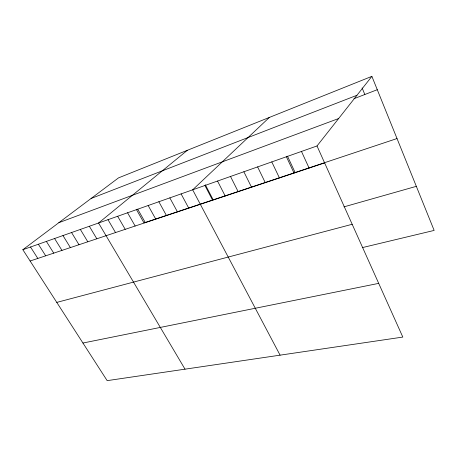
<?xml version="1.0" encoding="UTF-8"?>
<svg xmlns="http://www.w3.org/2000/svg" width="457" height="457" viewBox="0 0 457 457"><rect width="100%" height="100%" fill="white"/><g stroke="black" fill="none" stroke-linecap="round" stroke-linejoin="round"><path stroke-width="0.69" d="M317.015 145.96L402.817 337.072L107.161 380.647L22.85 249.716L317.015 145.96L371.884 76.353L434.15 230.419L362.252 247.631M269.373 117.426L192.671 189.815L280.084 355.163M187.399 150.273L98.558 223.016L185.016 369.17M22.85 249.716L118.517 177.876L371.884 76.353M91.086 198.475L356.974 95.267M353.947 98.712L377.282 89.703M58.856 222.679L338.637 118.534M397.024 138.551L143.989 222.89L136.397 209.472M30.116 261.004L324.624 162.909M343.944 206.867L416.333 186.336M56.771 302.397L352.181 224.284M82.94 343.03L378.71 283.369M30.522 247.008L37.822 258.439M38.365 244.244L45.689 255.817M46.386 241.416L53.737 253.138M54.583 238.525L61.969 250.396M62.975 235.566L70.384 247.591M71.56 232.539L78.992 244.724M80.346 229.437L87.807 241.787M89.344 226.266L96.827 238.783M107.995 219.686L115.524 232.556M117.666 216.275L125.218 229.328M127.577 212.779L135.146 226.021M137.74 209.192L145.332 222.628M148.165 205.519L155.774 219.149M158.859 201.743L166.479 215.584M169.833 197.875L177.47 211.922M181.103 193.899L188.752 208.163M205.353 184.794L213.173 199.829M204.93 185.496L212.596 200.223M217.538 181.046L225.21 196.024M230.511 176.471L238.183 191.7M243.861 171.763L251.539 187.25M257.617 166.908L265.288 182.674M271.789 161.909L279.45 177.956M287.487 156.185L295.125 172.518M286.402 156.757L294.051 173.094M301.471 151.444L309.098 168.079M362.115 87.927L364.829 94.508"/></g></svg>
